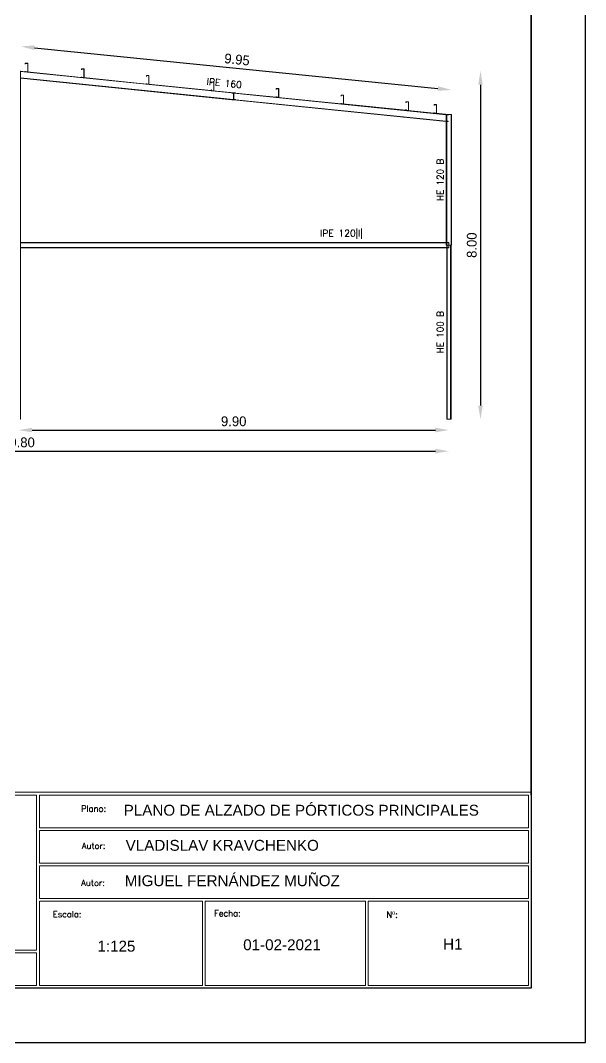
# Model space of a CAD drawing. Header units: inches. Extents: x 72863 to 72995, y 49095 to 49225.
# Drawn here: x 72894.31 to 72904.71, y 49195.01 to 49213.8 of the extents above; entities that cross this region are included whole.
import ezdxf
from ezdxf.enums import TextEntityAlignment as Align

# ---------------------------------------------------------------- set-up
doc = ezdxf.new("R2010")
doc.units = ezdxf.units.IN
doc.layers.get('0').update_dxf_attribs({"lineweight": 15})
for name, color, linetype, lineweight in [('BARRAS_DE_ACERO', 7, 'Continuous', 9), ('Cotas', 200, 'Continuous', 9), ('REFERENCIA_DE_LAS_BARRAS', 2, 'Continuous', 9)]:
    doc.layers.add(name, color=color, linetype=linetype, lineweight=lineweight)
doc.layers.add('VG', color=7, linetype='Continuous')
doc.styles.add('CYPETXT', font='romans__.ttf', dxfattribs={"height": 0.2})
doc.styles.add('RomanS', font='')
doc.styles.get("Standard").update_dxf_attribs({"font": 'arial.ttf'})
doc.styles.get('RomanS').set_extended_font_data('Porsche')
doc.dimstyles.new('100-color', dxfattribs={"dimtxt": 0.18, "dimasz": 0.25, "dimexe": 0, "dimexo": 0.5, "dimgap": 0.07, "dimtad": 1, "dimlfac": 1.25, "dimzin": 4, "dimdsep": 46, "dimtxsty": 'RomanS', "dimcen": 0.1, "dimse1": 1, "dimse2": 1, "dimadec": 0, "dimazin": 0, "dimtfac": 1, "dimtix": 1, "dimtmove": 2, "dimatfit": 3, "dimfxl": 1, "dimtvp": 1.058824, "dimtolj": 1, "dimtzin": 1, "dimarcsym": 0})

# ---------------------------------------------------------------- blocks, each defined once
blk = doc.blocks.new('*D67')
at = {"layer": 'Cotas', "color": 0, "lineweight": -2, "transparency": 16777216}
blk.add_line((72886.606, 49205.883), (72901.946, 49205.883), dxfattribs=at)
at = {"layer": 'Cotas', "color": 0, "transparency": 16777216}
for points in [[(72886.606, 49205.924), (72886.606, 49205.841), (72886.356, 49205.883)], [(72901.946, 49205.924), (72901.946, 49205.841), (72902.196, 49205.883)]]:
    blk.add_solid(points, dxfattribs=at)
at = {"layer": 'Defpoints', "color": 0, "transparency": 16777216}
for p in [(72886.356, 49206.469), (72902.196, 49206.469), (72902.196, 49205.883)]:
    blk.add_point(p, dxfattribs=at)
at = {"layer": 'Cotas', "color": 0, "transparency": 16777216, "insert": (72894.276, 49206.043), "char_height": 0.18, "attachment_point": 5, "style": 'RomanS'}
blk.add_mtext('\\A1;19.80', dxfattribs=at)
blk = doc.blocks.new('*D74')
at = {"layer": 'Cotas', "color": 0, "lineweight": -2, "transparency": 16777216}
blk.add_line((72902.777, 49212.619), (72902.777, 49206.719), dxfattribs=at)
at = {"layer": 'Cotas', "color": 0, "transparency": 16777216}
for points in [[(72902.735, 49212.619), (72902.818, 49212.619), (72902.777, 49212.869)], [(72902.735, 49206.719), (72902.818, 49206.719), (72902.777, 49206.469)]]:
    blk.add_solid(points, dxfattribs=at)
at = {"layer": 'Defpoints', "color": 0, "transparency": 16777216}
for p in [(72894.276, 49212.869), (72894.276, 49206.469), (72902.777, 49206.469)]:
    blk.add_point(p, dxfattribs=at)
at = {"layer": 'Cotas', "color": 0, "transparency": 16777216, "insert": (72902.617, 49209.669), "char_height": 0.18, "attachment_point": 5, "rotation": 90, "style": 'RomanS'}
blk.add_mtext('\\A1;8.00', dxfattribs=at)
blk = doc.blocks.new('*D75')
at = {"layer": 'Cotas', "color": 0, "lineweight": -2, "transparency": 16777216}
blk.add_line((72894.571, 49213.298), (72901.993, 49212.548), dxfattribs=at)
at = {"layer": 'Cotas', "color": 0, "transparency": 16777216}
for points in [[(72894.575, 49213.34), (72894.566, 49213.257), (72894.322, 49213.323)], [(72901.997, 49212.59), (72901.989, 49212.507), (72902.242, 49212.523)]]:
    blk.add_solid(points, dxfattribs=at)
at = {"layer": 'Defpoints', "color": 0, "transparency": 16777216}
for p in [(72894.276, 49212.869), (72902.242, 49212.523), (72902.196, 49212.069)]:
    blk.add_point(p, dxfattribs=at)
at = {"layer": 'Cotas', "color": 0, "transparency": 16777216, "insert": (72898.298, 49213.082), "char_height": 0.18, "attachment_point": 5, "rotation": 354.2321, "style": 'RomanS'}
blk.add_mtext('\\A1;9.95', dxfattribs=at)
blk = doc.blocks.new('*D77')
at = {"layer": 'Cotas', "color": 0, "lineweight": -2, "transparency": 16777216}
blk.add_line((72894.526, 49206.27), (72901.946, 49206.27), dxfattribs=at)
at = {"layer": 'Cotas', "color": 0, "transparency": 16777216}
for points in [[(72894.526, 49206.312), (72894.526, 49206.229), (72894.276, 49206.27)], [(72901.946, 49206.312), (72901.946, 49206.229), (72902.196, 49206.27)]]:
    blk.add_solid(points, dxfattribs=at)
at = {"layer": 'Defpoints', "color": 0, "transparency": 16777216}
for p in [(72894.276, 49206.469), (72902.196, 49206.469), (72902.196, 49206.27)]:
    blk.add_point(p, dxfattribs=at)
at = {"layer": 'Cotas', "color": 0, "transparency": 16777216, "insert": (72898.236, 49206.43), "char_height": 0.18, "attachment_point": 5, "style": 'RomanS'}
blk.add_mtext('\\A1;9.90', dxfattribs=at)
blk = doc.blocks.new('PLANTILLA')
for p, q in [((72903.71, 49199.611), (72885.71, 49199.611)), ((72885.76, 49199.561), (72894.61, 49199.561)), ((72894.61, 49199.561), (72894.61, 49198.911)), ((72894.66, 49199.561), (72903.66, 49199.561)), ((72894.66, 49198.961), (72894.66, 49199.561)), ((72903.66, 49199.561), (72903.66, 49198.961)), ((72903.71, 49196.011), (72903.71, 49199.611)), ((72894.61, 49198.911), (72894.61, 49198.261)), ((72903.66, 49198.961), (72894.66, 49198.961)), ((72894.66, 49198.911), (72903.66, 49198.911)), ((72894.66, 49198.311), (72894.66, 49198.911)), ((72903.66, 49198.911), (72903.66, 49198.311)), ((72894.61, 49198.261), (72894.61, 49197.611)), ((72903.66, 49198.311), (72894.66, 49198.311)), ((72894.66, 49198.261), (72903.66, 49198.261)), ((72894.66, 49197.661), (72894.66, 49198.261)), ((72903.66, 49198.261), (72903.66, 49197.661)), ((72894.61, 49197.611), (72894.61, 49196.711)), ((72903.66, 49197.661), (72894.66, 49197.661)), ((72894.66, 49197.611), (72897.66, 49197.611)), ((72894.66, 49197.611), (72894.66, 49196.061)), ((72897.66, 49196.061), (72897.66, 49197.611)), ((72897.71, 49197.611), (72900.66, 49197.611)), ((72897.71, 49196.061), (72897.71, 49197.611)), ((72900.66, 49196.061), (72900.66, 49197.611)), ((72900.71, 49197.611), (72903.66, 49197.611)), ((72900.71, 49196.061), (72900.71, 49197.611)), ((72903.66, 49197.611), (72903.66, 49196.061)), ((72885.76, 49196.711), (72894.61, 49196.711)), ((72894.61, 49196.661), (72885.76, 49196.661)), ((72894.61, 49196.661), (72894.61, 49196.061)), ((72894.61, 49196.061), (72885.76, 49196.061)), ((72897.66, 49196.061), (72894.66, 49196.061)), ((72900.66, 49196.061), (72897.71, 49196.061)), ((72903.66, 49196.061), (72900.71, 49196.061)), ((72885.71, 49196.011), (72903.71, 49196.011))]:
    blk.add_line(p, q)
at = {"layer": 'VG'}
for p, q in [((72904.71, 49195.011), (72904.71, 49224.711)), ((72903.71, 49223.711), (72903.71, 49196.011)), ((72903.71, 49196.011), (72864.71, 49196.011)), ((72862.71, 49195.011), (72904.71, 49195.011))]:
    blk.add_line(p, q, dxfattribs=at)
blk.add_lwpolyline([(72903.71, 49199.561), (72903.71, 49223.711), (72864.71, 49223.711), (72864.71, 49196.011), (72885.71, 49196.011), (72885.71, 49199.611)], dxfattribs=at)
at = {"char_height": 0.11204, "attachment_point": 1}
for s, insert in [('{\\Fsimplex8|c0;Plano:}', (72895.427, 49199.367)), ('{\\Fsimplex8|c0;Autor:}', (72895.441, 49198.685)), ('{\\Fsimplex8|c0;Autor:}', (72895.43, 49198.002)), ('{\\Fsimplex8|c0;Escala:}', (72894.907, 49197.426)), ('{\\Fsimplex8|c0;Fecha:}', (72897.875, 49197.443)), ('{\\Fsimplex8|c0;Nº:}', (72901.047, 49197.419))]:
    blk.add_mtext(s, dxfattribs=dict(at, insert=insert))
at = {"char_height": 0.2, "attachment_point": 1}
for s, width, insert in [('VLADISLAV KRAVCHENKO', 6.14205, (72896.248, 49198.737)), ('MIGUEL FERNÁNDEZ MUÑOZ', 6.14205, (72896.231, 49198.086)), ('01-02-2021', 2.08938, (72898.411, 49196.909))]:
    blk.add_mtext_dynamic_manual_height_columns(s, width=width, gutter_width=1, heights=[0], dxfattribs=dict(at, insert=insert))

msp = doc.modelspace()

# ---------------------------------------------------------------- linework, layer by layer
at = {"layer": 'BARRAS_DE_ACERO'}
for p, q in [((72894.4008, 49213.0108), (72894.4005, 49213.0094)), ((72894.4005, 49212.997), (72894.4005, 49213.0094)), ((72894.4005, 49212.997), (72894.4021, 49212.997)), ((72894.4016, 49213.012), (72894.4008, 49213.0108)), ((72894.4027, 49213.0128), (72894.4016, 49213.012)), ((72894.4021, 49213.0094), (72894.4023, 49213.0102)), ((72894.4021, 49212.997), (72894.4021, 49213.0094)), ((72894.4023, 49213.0102), (72894.4027, 49213.0108)), ((72894.4041, 49213.013), (72894.4027, 49213.0128)), ((72894.4033, 49213.0113), (72894.4027, 49213.0108)), ((72894.4033, 49213.0113), (72894.4041, 49213.0114)), ((72894.4041, 49213.013), (72894.4449, 49213.013)), ((72894.4041, 49213.0114), (72894.4449, 49213.0114)), ((72894.4463, 49213.0128), (72894.4449, 49213.013)), ((72894.4449, 49213.0114), (72894.4457, 49213.0113)), ((72894.4463, 49213.0108), (72894.4457, 49213.0113)), ((72894.4474, 49213.012), (72894.4463, 49213.0128)), ((72894.4463, 49213.0108), (72894.4468, 49213.0102)), ((72894.4468, 49213.0102), (72894.4469, 49213.0094)), ((72894.4469, 49213.0094), (72894.4469, 49212.8566)), ((72894.4474, 49213.012), (72894.4482, 49213.0108)), ((72894.4485, 49213.0094), (72894.4482, 49213.0108)), ((72894.4485, 49212.8566), (72894.4485, 49213.0094)), ((72894.316, 49212.8691), (72894.3052, 49212.8691)), ((72894.316, 49212.8691), (72894.316, 49212.8651)), ((72894.316, 49212.8651), (72894.4005, 49212.8565)), ((72894.316, 49212.8591), (72894.316, 49212.8651)), ((72894.4005, 49212.869), (72894.4021, 49212.869)), ((72894.4005, 49212.869), (72894.4005, 49212.8566)), ((72894.4005, 49212.8566), (72894.4005, 49212.8565)), ((72894.4027, 49212.8533), (72894.4016, 49212.8541)), ((72894.4021, 49212.8566), (72894.4021, 49212.869)), ((72894.4022, 49212.8564), (72894.4021, 49212.8566)), ((72894.4194, 49212.8546), (72894.4022, 49212.8564)), ((72894.4022, 49212.8564), (72894.4023, 49212.8559)), ((72894.4023, 49212.8559), (72894.4027, 49212.8552)), ((72894.4033, 49212.8548), (72894.4027, 49212.8552)), ((72894.4041, 49212.8546), (72894.4033, 49212.8548)), ((72894.4041, 49212.8546), (72894.4194, 49212.8546)), ((72894.4449, 49212.8546), (72894.4194, 49212.8546)), ((72894.4352, 49212.853), (72894.4449, 49212.853)), ((72895.4353, 49212.752), (72894.4352, 49212.853)), ((72894.4449, 49212.8546), (72894.4457, 49212.8548)), ((72894.4449, 49212.853), (72894.4463, 49212.8533)), ((72894.4457, 49212.8548), (72894.4463, 49212.8552)), ((72894.4468, 49212.8559), (72894.4463, 49212.8552)), ((72894.4474, 49212.8541), (72894.4463, 49212.8533)), ((72894.4469, 49212.8566), (72894.4468, 49212.8559)), ((72894.4474, 49212.8541), (72894.4482, 49212.8553)), ((72894.4482, 49212.8553), (72894.4485, 49212.8566)), ((72895.4355, 49212.9063), (72895.4352, 49212.9049)), ((72895.4352, 49212.8925), (72895.4352, 49212.9049)), ((72895.4352, 49212.8925), (72895.4368, 49212.8925)), ((72895.4355, 49212.9063), (72895.4363, 49212.9075)), ((72895.4375, 49212.9082), (72895.4363, 49212.9075)), ((72895.4368, 49212.9049), (72895.437, 49212.9057)), ((72895.4368, 49212.8925), (72895.4368, 49212.9049)), ((72895.437, 49212.9057), (72895.4374, 49212.9063)), ((72895.4381, 49212.9068), (72895.4374, 49212.9063)), ((72895.4375, 49212.9082), (72895.4388, 49212.9085)), ((72895.4388, 49212.9069), (72895.4381, 49212.9068)), ((72895.4796, 49212.9085), (72895.4388, 49212.9085)), ((72895.4796, 49212.9069), (72895.4388, 49212.9069)), ((72895.481, 49212.9082), (72895.4796, 49212.9085)), ((72895.4796, 49212.9069), (72895.4804, 49212.9068)), ((72895.4811, 49212.9063), (72895.4804, 49212.9068)), ((72895.481, 49212.9082), (72895.4822, 49212.9075)), ((72895.4811, 49212.9063), (72895.4815, 49212.9057)), ((72895.4815, 49212.9057), (72895.4816, 49212.9049)), ((72895.4816, 49212.9049), (72895.4816, 49212.7521)), ((72895.483, 49212.9063), (72895.4822, 49212.9075)), ((72895.4832, 49212.9049), (72895.483, 49212.9063)), ((72895.4832, 49212.7521), (72895.4832, 49212.9049)), ((72896.6292, 49212.7843), (72896.6294, 49212.7857)), ((72896.6292, 49212.7843), (72896.6292, 49212.7719)), ((72896.6294, 49212.7857), (72896.6302, 49212.7869)), ((72896.6314, 49212.7876), (72896.6302, 49212.7869)), ((72896.6309, 49212.7851), (72896.6308, 49212.7843)), ((72896.6308, 49212.7719), (72896.6308, 49212.7843)), ((72896.6309, 49212.7851), (72896.6314, 49212.7857)), ((72896.6314, 49212.7876), (72896.6328, 49212.7879)), ((72896.6328, 49212.7879), (72896.6736, 49212.7879)), ((72896.6749, 49212.7876), (72896.6736, 49212.7879)), ((72896.6749, 49212.7876), (72896.6761, 49212.7869)), ((72896.6754, 49212.7851), (72896.6756, 49212.7843)), ((72896.6756, 49212.6315), (72896.6756, 49212.7843)), ((72896.6769, 49212.7857), (72896.6761, 49212.7869)), ((72896.6772, 49212.7843), (72896.6769, 49212.7857)), ((72896.6772, 49212.6315), (72896.6772, 49212.7843)), ((72894.316, 49212.7364), (72894.316, 49209.7171)), ((72895.4352, 49212.7645), (72895.4368, 49212.7645)), ((72895.4352, 49212.7521), (72895.4352, 49212.7645)), ((72895.4352, 49212.7521), (72895.4353, 49212.752)), ((72895.4355, 49212.7507), (72895.4353, 49212.752)), ((72895.4355, 49212.7507), (72895.4363, 49212.7496)), ((72895.4375, 49212.7488), (72895.4363, 49212.7496)), ((72895.4368, 49212.7521), (72895.4368, 49212.7645)), ((72895.4369, 49212.7519), (72895.4368, 49212.7521)), ((72895.4542, 49212.7501), (72895.4369, 49212.7519)), ((72895.437, 49212.7513), (72895.4369, 49212.7519)), ((72895.4374, 49212.7507), (72895.437, 49212.7513)), ((72895.4374, 49212.7507), (72895.4381, 49212.7503)), ((72895.4542, 49212.7501), (72895.4796, 49212.7501)), ((72895.47, 49212.7485), (72895.4796, 49212.7485)), ((72896.6292, 49212.6314), (72895.47, 49212.7485)), ((72895.4804, 49212.7503), (72895.4796, 49212.7501)), ((72895.4796, 49212.7485), (72895.481, 49212.7488)), ((72895.4811, 49212.7507), (72895.4804, 49212.7503)), ((72895.4822, 49212.7496), (72895.481, 49212.7488)), ((72895.4815, 49212.7513), (72895.4811, 49212.7507)), ((72895.4815, 49212.7513), (72895.4816, 49212.7521)), ((72895.4822, 49212.7496), (72895.483, 49212.7507)), ((72895.4832, 49212.7521), (72895.483, 49212.7507)), ((72896.6308, 49212.7719), (72896.6292, 49212.7719)), ((72896.6292, 49212.6439), (72896.6308, 49212.6439)), ((72896.6292, 49212.6439), (72896.6292, 49212.6315)), ((72896.6292, 49212.6315), (72896.6292, 49212.6314)), ((72896.6292, 49212.6314), (72896.6294, 49212.6301)), ((72896.6302, 49212.629), (72896.6294, 49212.6301)), ((72896.6302, 49212.629), (72896.6314, 49212.6282)), ((72896.6308, 49212.6315), (72896.6308, 49212.6439)), ((72896.6308, 49212.6313), (72896.6308, 49212.6315)), ((72896.6328, 49212.6279), (72896.6314, 49212.6282)), ((72896.632, 49212.6297), (72896.6328, 49212.6295)), ((72896.6328, 49212.6295), (72896.6482, 49212.6295)), ((72896.6328, 49212.6279), (72896.664, 49212.6279)), ((72896.6736, 49212.6295), (72896.6482, 49212.6295)), ((72896.664, 49212.6279), (72897.8231, 49212.5108)), ((72896.6736, 49212.6279), (72896.664, 49212.6279)), ((72896.6743, 49212.6297), (72896.6736, 49212.6295)), ((72896.6736, 49212.6279), (72896.6749, 49212.6282)), ((72896.6743, 49212.6297), (72896.675, 49212.6301)), ((72896.6749, 49212.6282), (72896.6761, 49212.629)), ((72896.675, 49212.6301), (72896.6754, 49212.6307)), ((72896.6754, 49212.6307), (72896.6756, 49212.6315)), ((72896.6761, 49212.629), (72896.6769, 49212.6301)), ((72896.6769, 49212.6301), (72896.6772, 49212.6315)), ((72897.8231, 49212.6637), (72897.8234, 49212.6651)), ((72897.8231, 49212.6637), (72897.8231, 49212.6513)), ((72897.8247, 49212.6513), (72897.8231, 49212.6513)), ((72897.8241, 49212.6663), (72897.8234, 49212.6651)), ((72897.8253, 49212.667), (72897.8241, 49212.6663)), ((72897.8248, 49212.6645), (72897.8247, 49212.6637)), ((72897.8247, 49212.6513), (72897.8247, 49212.6637)), ((72897.8248, 49212.6645), (72897.8253, 49212.6651)), ((72897.8267, 49212.6673), (72897.8253, 49212.667)), ((72897.8259, 49212.6656), (72897.8253, 49212.6651)), ((72897.8267, 49212.6657), (72897.8259, 49212.6656)), ((72897.8675, 49212.6673), (72897.8267, 49212.6673)), ((72897.8267, 49212.6657), (72897.8675, 49212.6657)), ((72897.8689, 49212.667), (72897.8675, 49212.6673)), ((72897.8683, 49212.6656), (72897.8675, 49212.6657)), ((72897.8683, 49212.6656), (72897.8689, 49212.6651)), ((72897.87, 49212.6663), (72897.8689, 49212.667)), ((72897.8689, 49212.6651), (72897.8693, 49212.6645)), ((72897.8695, 49212.6637), (72897.8693, 49212.6645)), ((72897.8231, 49212.5109), (72897.8231, 49212.5233)), ((72897.8247, 49212.5233), (72897.8231, 49212.5233)), ((72897.8231, 49212.5109), (72897.8231, 49212.5108)), ((72897.8231, 49212.5108), (72897.8234, 49212.5095)), ((72897.8241, 49212.5084), (72897.8234, 49212.5095)), ((72897.8253, 49212.5076), (72897.8241, 49212.5084)), ((72897.8247, 49212.5233), (72897.8247, 49212.5109)), ((72897.8247, 49212.5107), (72897.8247, 49212.5109)), ((72897.8248, 49212.5101), (72897.8247, 49212.5107)), ((72897.8247, 49212.5107), (72897.842, 49212.5089)), ((72897.8267, 49212.5073), (72897.8253, 49212.5076)), ((72897.8259, 49212.5091), (72897.8267, 49212.5089)), ((72897.8267, 49212.5089), (72897.842, 49212.5089)), ((72897.842, 49212.5089), (72897.8675, 49212.5089)), ((72897.8579, 49212.5073), (72897.8675, 49212.5073)), ((72897.8675, 49212.5089), (72897.8683, 49212.5091)), ((72897.8689, 49212.5076), (72897.8675, 49212.5073)), ((72897.8689, 49212.5095), (72897.8683, 49212.5091)), ((72897.8689, 49212.5095), (72897.8693, 49212.5101)), ((72897.8689, 49212.5076), (72897.87, 49212.5084)), ((72897.87, 49212.5084), (72897.8708, 49212.5095)), ((72897.8708, 49212.5095), (72897.8711, 49212.5109)), ((72898.2032, 49212.4691), (72898.2032, 49212.4665)), ((72898.2361, 49212.4691), (72898.2032, 49212.4691)), ((72898.2032, 49212.4665), (72898.2032, 49212.4632)), ((72898.234, 49212.4632), (72898.2032, 49212.4632)), ((72898.234, 49212.4632), (72898.234, 49212.347)), ((72898.2688, 49212.4691), (72898.2361, 49212.4691)), ((72898.238, 49212.463), (72902.148, 49212.068)), ((72898.238, 49212.463), (72898.238, 49212.347)), ((72898.2688, 49212.4691), (72898.2688, 49212.4658)), ((72898.2688, 49212.4658), (72898.2688, 49212.4632)), ((72899.017, 49212.3902), (72898.2688, 49212.4658)), ((72899.0173, 49212.5445), (72899.017, 49212.5431)), ((72899.017, 49212.5307), (72899.017, 49212.5431)), ((72899.017, 49212.5307), (72899.0186, 49212.5307)), ((72899.0181, 49212.5457), (72899.0173, 49212.5445)), ((72899.0181, 49212.5457), (72899.0192, 49212.5464)), ((72899.0188, 49212.5439), (72899.0186, 49212.5431)), ((72899.0186, 49212.5431), (72899.0186, 49212.5307)), ((72899.0206, 49212.5467), (72899.0192, 49212.5464)), ((72899.0206, 49212.5451), (72899.0198, 49212.545)), ((72899.0614, 49212.5467), (72899.0206, 49212.5467)), ((72899.0614, 49212.5451), (72899.0206, 49212.5451)), ((72899.0628, 49212.5464), (72899.0614, 49212.5467)), ((72899.0622, 49212.545), (72899.0614, 49212.5451)), ((72899.0622, 49212.545), (72899.0628, 49212.5445)), ((72899.0628, 49212.5464), (72899.064, 49212.5457)), ((72899.0633, 49212.5439), (72899.0628, 49212.5445)), ((72899.0633, 49212.5439), (72899.0634, 49212.5431)), ((72899.0634, 49212.5431), (72899.0634, 49212.3903)), ((72899.064, 49212.5457), (72899.0647, 49212.5445)), ((72899.0647, 49212.5445), (72899.065, 49212.5431)), ((72899.065, 49212.5431), (72899.065, 49212.3903)), ((72900.2112, 49212.4239), (72900.2109, 49212.4225)), ((72900.2109, 49212.4101), (72900.2109, 49212.4225)), ((72900.2109, 49212.4101), (72900.2125, 49212.4101)), ((72900.2112, 49212.4239), (72900.212, 49212.4251)), ((72900.212, 49212.4251), (72900.2132, 49212.4258)), ((72900.2138, 49212.4244), (72900.2131, 49212.4239)), ((72900.2132, 49212.4258), (72900.2145, 49212.4261)), ((72900.2138, 49212.4244), (72900.2145, 49212.4245)), ((72900.2553, 49212.4261), (72900.2145, 49212.4261)), ((72900.2553, 49212.4245), (72900.2145, 49212.4245)), ((72900.2567, 49212.4258), (72900.2553, 49212.4261)), ((72900.2553, 49212.4245), (72900.2561, 49212.4244)), ((72900.2568, 49212.4239), (72900.2561, 49212.4244)), ((72900.2579, 49212.4251), (72900.2567, 49212.4258)), ((72900.2572, 49212.4233), (72900.2568, 49212.4239)), ((72900.2573, 49212.4225), (72900.2572, 49212.4233)), ((72900.2573, 49212.2697), (72900.2573, 49212.4225)), ((72900.2589, 49212.4225), (72900.2589, 49212.2697)), ((72898.2032, 49212.347), (72898.2032, 49212.3438)), ((72898.2032, 49212.3438), (72898.2032, 49212.3411)), ((72898.2688, 49212.3411), (72898.2295, 49212.3411)), ((72898.2299, 49212.347), (72898.234, 49212.347)), ((72898.238, 49212.347), (72898.2688, 49212.347)), ((72898.2688, 49212.347), (72898.2688, 49212.3431)), ((72902.148, 49211.9513), (72898.2688, 49212.3431)), ((72898.2688, 49212.3431), (72898.2688, 49212.3411)), ((72899.017, 49212.3903), (72899.017, 49212.4027)), ((72899.0186, 49212.4027), (72899.017, 49212.4027)), ((72899.017, 49212.3903), (72899.017, 49212.3902)), ((72899.017, 49212.3902), (72899.0173, 49212.3889)), ((72899.0186, 49212.3903), (72899.0186, 49212.4027)), ((72899.0186, 49212.3903), (72899.0187, 49212.3901)), ((72899.0188, 49212.3895), (72899.0192, 49212.3889)), ((72899.0192, 49212.3889), (72899.0198, 49212.3885)), ((72899.0198, 49212.3885), (72899.0206, 49212.3883)), ((72899.0206, 49212.3883), (72899.036, 49212.3883)), ((72899.036, 49212.3883), (72899.0614, 49212.3883)), ((72899.0518, 49212.3867), (72899.0614, 49212.3867)), ((72899.0518, 49212.3867), (72900.211, 49212.2696)), ((72899.0614, 49212.3883), (72899.0622, 49212.3885)), ((72899.0614, 49212.3867), (72899.0628, 49212.387)), ((72899.0622, 49212.3885), (72899.0628, 49212.3889)), ((72899.0628, 49212.3889), (72899.0633, 49212.3895)), ((72899.0628, 49212.387), (72899.064, 49212.3878)), ((72899.0633, 49212.3895), (72899.0634, 49212.3903)), ((72899.0647, 49212.3889), (72899.064, 49212.3878)), ((72899.065, 49212.3903), (72899.0647, 49212.3889)), ((72900.2125, 49212.2821), (72900.2109, 49212.2821)), ((72900.2109, 49212.2821), (72900.2109, 49212.2697)), ((72900.2109, 49212.2697), (72900.211, 49212.2696)), ((72900.2125, 49212.2697), (72900.2125, 49212.2821)), ((72900.2127, 49212.2689), (72900.2126, 49212.2695)), ((72900.2131, 49212.2683), (72900.2127, 49212.2689)), ((72900.2131, 49212.2683), (72900.2138, 49212.2679)), ((72900.2145, 49212.2661), (72900.2132, 49212.2664)), ((72900.2138, 49212.2679), (72900.2145, 49212.2677)), ((72900.2145, 49212.2677), (72900.2299, 49212.2677)), ((72900.2457, 49212.2661), (72900.2145, 49212.2661)), ((72900.2553, 49212.2677), (72900.2299, 49212.2677)), ((72900.2457, 49212.2661), (72901.4049, 49212.149)), ((72900.2553, 49212.2661), (72900.2457, 49212.2661)), ((72900.2553, 49212.2677), (72900.2561, 49212.2679)), ((72900.2567, 49212.2664), (72900.2553, 49212.2661)), ((72900.2561, 49212.2679), (72900.2568, 49212.2683)), ((72900.2567, 49212.2664), (72900.2579, 49212.2672)), ((72900.2572, 49212.2689), (72900.2568, 49212.2683)), ((72900.2572, 49212.2689), (72900.2573, 49212.2697)), ((72900.2579, 49212.2672), (72900.2587, 49212.2683)), ((72900.2587, 49212.2683), (72900.2589, 49212.2697)), ((72901.4051, 49212.3033), (72901.4049, 49212.3019)), ((72901.4049, 49212.3019), (72901.4049, 49212.2895)), ((72901.4049, 49212.2895), (72901.4065, 49212.2895)), ((72901.4051, 49212.3033), (72901.4059, 49212.3045)), ((72901.4071, 49212.3052), (72901.4059, 49212.3045)), ((72901.4066, 49212.3027), (72901.4065, 49212.3019)), ((72901.4065, 49212.2895), (72901.4065, 49212.3019)), ((72901.4085, 49212.3055), (72901.4071, 49212.3052)), ((72901.4085, 49212.3055), (72901.4493, 49212.3055)), ((72901.4493, 49212.3055), (72901.4506, 49212.3052)), ((72901.45, 49212.3038), (72901.4493, 49212.3039)), ((72901.45, 49212.3038), (72901.4507, 49212.3033)), ((72901.4506, 49212.3052), (72901.4518, 49212.3045)), ((72901.4513, 49212.1491), (72901.4513, 49212.3019)), ((72901.4526, 49212.3033), (72901.4518, 49212.3045)), ((72901.9225, 49212.2496), (72901.9228, 49212.251)), ((72901.9225, 49212.2372), (72901.9225, 49212.2496)), ((72901.9241, 49212.2372), (72901.9225, 49212.2372)), ((72901.9228, 49212.251), (72901.9236, 49212.2522)), ((72901.9236, 49212.2522), (72901.9248, 49212.253)), ((72901.9248, 49212.253), (72901.9261, 49212.2532)), ((72901.9261, 49212.2532), (72901.9669, 49212.2532)), ((72901.9261, 49212.2516), (72901.9669, 49212.2516)), ((72901.9669, 49212.2532), (72901.9683, 49212.253)), ((72901.9688, 49212.2504), (72901.9683, 49212.251)), ((72901.9689, 49212.2496), (72901.9688, 49212.2504)), ((72901.9689, 49212.0968), (72901.9689, 49212.2496)), ((72901.9705, 49212.2496), (72901.9703, 49212.251)), ((72901.9705, 49212.0968), (72901.9705, 49212.2496)), ((72901.4049, 49212.1615), (72901.4065, 49212.1615)), ((72901.4049, 49212.1615), (72901.4049, 49212.1491)), ((72901.4049, 49212.149), (72901.4049, 49212.1491)), ((72901.4049, 49212.149), (72901.4051, 49212.1477)), ((72901.4059, 49212.1466), (72901.4051, 49212.1477)), ((72901.4059, 49212.1466), (72901.4071, 49212.1458)), ((72901.407, 49212.1477), (72901.4066, 49212.1483)), ((72901.407, 49212.1477), (72901.4077, 49212.1473)), ((72901.4085, 49212.1455), (72901.4071, 49212.1458)), ((72901.4085, 49212.1471), (72901.4077, 49212.1473)), ((72901.4085, 49212.1455), (72901.4397, 49212.1455)), ((72901.4493, 49212.1471), (72901.4239, 49212.1471)), ((72901.9225, 49212.0967), (72901.4397, 49212.1455)), ((72901.4493, 49212.1455), (72901.4397, 49212.1455)), ((72901.4493, 49212.1471), (72901.45, 49212.1473)), ((72901.4506, 49212.1458), (72901.4493, 49212.1455)), ((72901.45, 49212.1473), (72901.4507, 49212.1477)), ((72901.4518, 49212.1466), (72901.4506, 49212.1458)), ((72901.4507, 49212.1477), (72901.4511, 49212.1483)), ((72901.4513, 49212.1491), (72901.4511, 49212.1483)), ((72901.4526, 49212.1477), (72901.4518, 49212.1466)), ((72901.4529, 49212.1491), (72901.4526, 49212.1477)), ((72901.9225, 49212.1092), (72901.9241, 49212.1092)), ((72901.9225, 49212.1092), (72901.9225, 49212.0968)), ((72901.9225, 49212.0968), (72901.9225, 49212.0967)), ((72901.9225, 49212.0967), (72901.9228, 49212.0955)), ((72901.9228, 49212.0955), (72901.9236, 49212.0943)), ((72901.9236, 49212.0943), (72901.9248, 49212.0935)), ((72901.9241, 49212.0968), (72901.9241, 49212.1092)), ((72901.9242, 49212.0966), (72901.9241, 49212.0968)), ((72901.9242, 49212.0966), (72901.9415, 49212.0948)), ((72901.9242, 49212.0966), (72901.9243, 49212.0961)), ((72901.9243, 49212.0961), (72901.9247, 49212.0954)), ((72901.9254, 49212.095), (72901.9247, 49212.0954)), ((72901.9254, 49212.095), (72901.9261, 49212.0948)), ((72901.9415, 49212.0948), (72901.9261, 49212.0948)), ((72901.9669, 49212.0948), (72901.9415, 49212.0948)), ((72901.9573, 49212.0932), (72902.196, 49212.0691)), ((72901.9669, 49212.0932), (72901.9573, 49212.0932)), ((72901.9677, 49212.095), (72901.9669, 49212.0948)), ((72901.9669, 49212.0932), (72901.9683, 49212.0935)), ((72901.9677, 49212.095), (72901.9683, 49212.0954)), ((72901.9683, 49212.0954), (72901.9688, 49212.0961)), ((72901.9688, 49212.0961), (72901.9689, 49212.0968)), ((72901.9703, 49212.0955), (72901.9705, 49212.0968)), ((72902.1568, 49212.0691), (72902.148, 49212.0691)), ((72902.148, 49212.0691), (72902.148, 49212.068)), ((72902.148, 49211.9513), (72902.148, 49212.068)), ((72902.1568, 49212.0671), (72902.1568, 49212.0691)), ((72902.1568, 49211.9504), (72902.1568, 49212.0671)), ((72902.1704, 49212.0657), (72902.1871, 49212.0641)), ((72902.1943, 49212.0633), (72902.196, 49212.0632)), ((72902.2216, 49212.0691), (72902.196, 49212.0691)), ((72902.196, 49212.0691), (72902.196, 49212.0632)), ((72902.2216, 49212.0691), (72902.2352, 49212.0691)), ((72902.2352, 49212.0691), (72902.244, 49212.0691)), ((72902.2352, 49209.7491), (72902.2352, 49212.0691)), ((72902.148, 49211.9453), (72902.148, 49211.9513)), ((72902.148, 49211.9453), (72902.148, 49209.7171)), ((72902.1838, 49211.9476), (72902.1568, 49211.9504)), ((72902.1568, 49211.9444), (72902.1568, 49211.9504)), ((72902.1568, 49211.9444), (72902.1832, 49211.9418)), ((72902.1568, 49209.7491), (72902.1568, 49211.9444)), ((72902.1838, 49211.9476), (72902.1832, 49211.9418)), ((72894.316, 49209.7171), (72894.316, 49209.7121)), ((72894.316, 49209.7171), (72898.196, 49209.7171)), ((72894.316, 49206.4691), (72894.316, 49209.6211)), ((72898.2385, 49209.7171), (72898.196, 49209.7171)), ((72898.2385, 49209.6261), (72898.196, 49209.6261)), ((72898.2385, 49209.6261), (72898.292, 49209.6261)), ((72898.292, 49209.7121), (72902.148, 49209.7121)), ((72902.148, 49209.7171), (72902.148, 49209.7121)), ((72902.148, 49209.6691), (72902.148, 49209.7121)), ((72902.148, 49209.6691), (72902.156, 49209.6691)), ((72902.156, 49209.6691), (72902.1568, 49209.6691)), ((72902.156, 49209.6476), (72902.156, 49209.6691)), ((72902.156, 49209.6211), (72902.156, 49209.6261)), ((72902.1568, 49209.7491), (72902.1568, 49209.7423)), ((72902.1568, 49209.7171), (72902.1568, 49209.7121)), ((72902.1568, 49209.7121), (72902.1938, 49209.7121)), ((72902.1568, 49209.6691), (72902.1568, 49209.7121)), ((72902.164, 49209.6691), (72902.1568, 49209.6691)), ((72902.1983, 49209.6691), (72902.164, 49209.6691)), ((72902.164, 49209.6211), (72902.164, 49209.6261)), ((72902.164, 49209.611), (72902.164, 49209.6211)), ((72902.164, 49209.611), (72902.164, 49209.6051)), ((72902.164, 49209.5959), (72902.164, 49209.5891)), ((72902.1938, 49209.7171), (72902.1938, 49209.7121)), ((72902.1938, 49209.7121), (72902.1938, 49209.712)), ((72902.1938, 49209.6261), (72902.1938, 49209.6211)), ((72902.228, 49209.6691), (72902.1983, 49209.6691)), ((72902.228, 49209.611), (72902.228, 49209.6691)), ((72902.228, 49209.611), (72902.228, 49209.6051)), ((72902.228, 49209.5959), (72902.228, 49209.6051)), ((72902.228, 49209.5959), (72902.228, 49209.5891)), ((72902.2352, 49209.7491), (72902.2352, 49209.7423)), ((72902.236, 49209.6691), (72902.2352, 49209.6691)), ((72902.236, 49209.5959), (72902.236, 49209.6691)), ((72902.236, 49209.5959), (72902.236, 49209.5891)), ((72902.164, 49209.5891), (72902.164, 49206.4691)), ((72902.228, 49206.4691), (72902.228, 49209.5891)), ((72902.236, 49209.5891), (72902.236, 49206.4691)), ((72894.316, 49206.4691), (72894.308, 49206.4691)), ((72902.164, 49206.4691), (72902.156, 49206.4691)), ((72902.164, 49206.4691), (72902.228, 49206.4691)), ((72902.236, 49206.4691), (72902.228, 49206.4691))]:
    msp.add_line(p, q, dxfattribs=at)
for points in [[(72898.2032, 49212.4665), (72894.316, 49212.8591), (72894.316, 49212.7424)], [(72894.4005, 49212.8565), (72894.4008, 49212.8553), (72894.4016, 49212.8541)], [(72894.4027, 49212.8533), (72894.4041, 49212.853), (72894.4352, 49212.853)], [(72896.6314, 49212.7857), (72896.632, 49212.7862), (72896.6328, 49212.7863)], [(72896.6328, 49212.7863), (72896.6736, 49212.7863), (72896.6743, 49212.7862)], [(72896.6754, 49212.7851), (72896.675, 49212.7857), (72896.6743, 49212.7862)], [(72898.2032, 49212.347), (72898.2299, 49212.347), (72894.316, 49212.7424)], [(72894.316, 49212.7424), (72894.316, 49212.7364), (72898.2032, 49212.3438)], [(72895.4375, 49212.7488), (72895.4388, 49212.7485), (72895.47, 49212.7485)], [(72895.4381, 49212.7503), (72895.4388, 49212.7501), (72895.4542, 49212.7501)], [(72896.6482, 49212.6295), (72896.6308, 49212.6313), (72896.6309, 49212.6307)], [(72896.632, 49212.6297), (72896.6314, 49212.6301), (72896.6309, 49212.6307)], [(72897.8695, 49212.6637), (72897.8695, 49212.5109), (72897.8693, 49212.5101)], [(72897.87, 49212.6663), (72897.8708, 49212.6651), (72897.8711, 49212.6637), (72897.8711, 49212.5109)], [(72897.8248, 49212.5101), (72897.8253, 49212.5095), (72897.8259, 49212.5091)], [(72898.2361, 49212.4691), (72897.8579, 49212.5073), (72897.8267, 49212.5073)], [(72898.2688, 49212.4632), (72898.238, 49212.4632), (72898.238, 49212.463)], [(72899.0188, 49212.5439), (72899.0192, 49212.5445), (72899.0198, 49212.545)], [(72900.2125, 49212.4101), (72900.2125, 49212.4225), (72900.2127, 49212.4233), (72900.2131, 49212.4239)], [(72900.2589, 49212.4225), (72900.2587, 49212.4239), (72900.2579, 49212.4251)], [(72902.148, 49211.9453), (72898.2295, 49212.3411), (72898.2032, 49212.3411)], [(72899.0173, 49212.3889), (72899.0181, 49212.3878), (72899.0192, 49212.387), (72899.0206, 49212.3867), (72899.0518, 49212.3867)], [(72899.036, 49212.3883), (72899.0187, 49212.3901), (72899.0188, 49212.3895)], [(72900.211, 49212.2696), (72900.2112, 49212.2683), (72900.212, 49212.2672), (72900.2132, 49212.2664)], [(72900.2125, 49212.2697), (72900.2126, 49212.2695), (72900.2299, 49212.2677)], [(72901.4066, 49212.3027), (72901.407, 49212.3033), (72901.4077, 49212.3038), (72901.4085, 49212.3039), (72901.4493, 49212.3039)], [(72901.4507, 49212.3033), (72901.4511, 49212.3027), (72901.4513, 49212.3019)], [(72901.4526, 49212.3033), (72901.4529, 49212.3019), (72901.4529, 49212.1491)], [(72901.9243, 49212.2504), (72901.9241, 49212.2496), (72901.9241, 49212.2372)], [(72901.9243, 49212.2504), (72901.9247, 49212.251), (72901.9254, 49212.2515), (72901.9261, 49212.2516)], [(72901.9683, 49212.251), (72901.9677, 49212.2515), (72901.9669, 49212.2516)], [(72901.9703, 49212.251), (72901.9695, 49212.2522), (72901.9683, 49212.253)], [(72901.4065, 49212.1615), (72901.4065, 49212.1491), (72901.4065, 49212.1489)], [(72901.4085, 49212.1471), (72901.4239, 49212.1471), (72901.4065, 49212.1489), (72901.4066, 49212.1483)], [(72901.9248, 49212.0935), (72901.9261, 49212.0932), (72901.9573, 49212.0932)], [(72901.9703, 49212.0955), (72901.9695, 49212.0943), (72901.9683, 49212.0935)], [(72902.1704, 49212.0657), (72902.1568, 49212.0671)], [(72902.1871, 49212.0641), (72902.1943, 49212.0633)], [(72902.236, 49209.6691), (72902.244, 49209.6691), (72902.244, 49212.0691)], [(72894.316, 49209.6261), (72894.316, 49209.7121), (72898.196, 49209.7121)], [(72898.196, 49209.6261), (72894.316, 49209.6261), (72894.316, 49209.6211)], [(72898.292, 49209.6211), (72894.316, 49209.6211)], [(72898.196, 49209.7121), (72898.292, 49209.7121)], [(72898.2385, 49209.7171), (72902.148, 49209.7171)], [(72898.292, 49209.6261), (72902.156, 49209.6261), (72902.156, 49209.6476)], [(72902.156, 49209.5959), (72902.156, 49209.6211), (72898.292, 49209.6211)], [(72902.156, 49206.4691), (72902.156, 49209.5891), (72902.156, 49209.5959)], [(72902.1568, 49209.7423), (72902.1568, 49209.7171), (72902.1938, 49209.7171)], [(72902.164, 49209.6691), (72902.164, 49209.6261), (72902.1938, 49209.6261), (72902.1938, 49209.712)], [(72902.1938, 49209.6211), (72902.164, 49209.6211)], [(72902.164, 49209.5959), (72902.164, 49209.6051)], [(72902.228, 49209.6691), (72902.2352, 49209.6691), (72902.2352, 49209.7423)]]:
    msp.add_lwpolyline(points, dxfattribs=at)

# ---------------------------------------------------------------- block references
msp.add_blockref('PLANTILLA', (0, 0))

# ---------------------------------------------------------------- texts
at = {"char_height": 0.2, "attachment_point": 1}
for s, width, insert in [('PLANO DE ALZADO DE PÓRTICOS PRINCIPALES', 7.513777, (72896.212, 49199.382)), ('1:125', 2.031377, (72895.7284, 49196.8827)), ('H1', 2.031377, (72902.09, 49196.9201))]:
    msp.add_mtext_dynamic_manual_height_columns(s, width=width, gutter_width=1, heights=[0], dxfattribs=dict(at, insert=insert))
at = {"layer": 'REFERENCIA_DE_LAS_BARRAS', "style": 'CYPETXT'}
for s, rotation, width, p, p2 in [('IPE 160', 354.2005, 0.843848, (72897.7363, 49212.6194), (72898.3774, 49212.5543)), ('HE 120 B', 90, 0.77604, (72902.0967, 49210.4821), (72902.0967, 49211.2561)), ('HE 100 B', 90, 0.77604, (72902.0967, 49207.6821), (72902.0967, 49208.4561))]:
    msp.add_text(s, height=0.12267, rotation=rotation, dxfattribs=dict(at, width=width)).set_placement(p, p2, align=Align.FIT)
at = {"layer": 'REFERENCIA_DE_LAS_BARRAS', "style": 'CYPETXT', "width": 0.866214}
msp.add_text('IPE 120|I|', height=0.12267, dxfattribs=at).set_placement((72899.8218, 49209.827), (72900.6102, 49209.827), align=Align.FIT)

# ---------------------------------------------------------------- dimensions: what is measured, and where the dimension line sits
at = {"layer": 'Cotas'}
dim = msp.add_aligned_dim(p1=(72894.276, 49212.8691), p2=(72902.196, 49212.0691), distance=0.4564, dimstyle='100-color', dxfattribs=at)
dim.commit()
dim.dimension.update_dxf_attribs({"geometry": '*D75', "text_midpoint": (72898.298, 49213.0824)})
dim = msp.add_linear_dim(base=(72902.7767, 49206.4691), p1=(72894.276, 49212.8691), p2=(72894.276, 49206.4691), angle=90, dimstyle='100-color', dxfattribs=at)
dim.commit()
dim.dimension.update_dxf_attribs({"geometry": '*D74', "text_midpoint": (72902.6167, 49209.6691)})
for base, p1, picture, middle in [((72902.196, 49205.8826), (72886.356, 49206.4691), '*D67', (72894.276, 49206.0426)), ((72902.196, 49206.2703), (72894.276, 49206.4691), '*D77', (72898.236, 49206.4303))]:
    dim = msp.add_linear_dim(base=base, p1=p1, p2=(72902.196, 49206.4691), dimstyle='100-color', dxfattribs=at)
    dim.commit()
    dim.dimension.update_dxf_attribs({"geometry": picture, "text_midpoint": middle})

doc.saveas('drawing.dxf')
